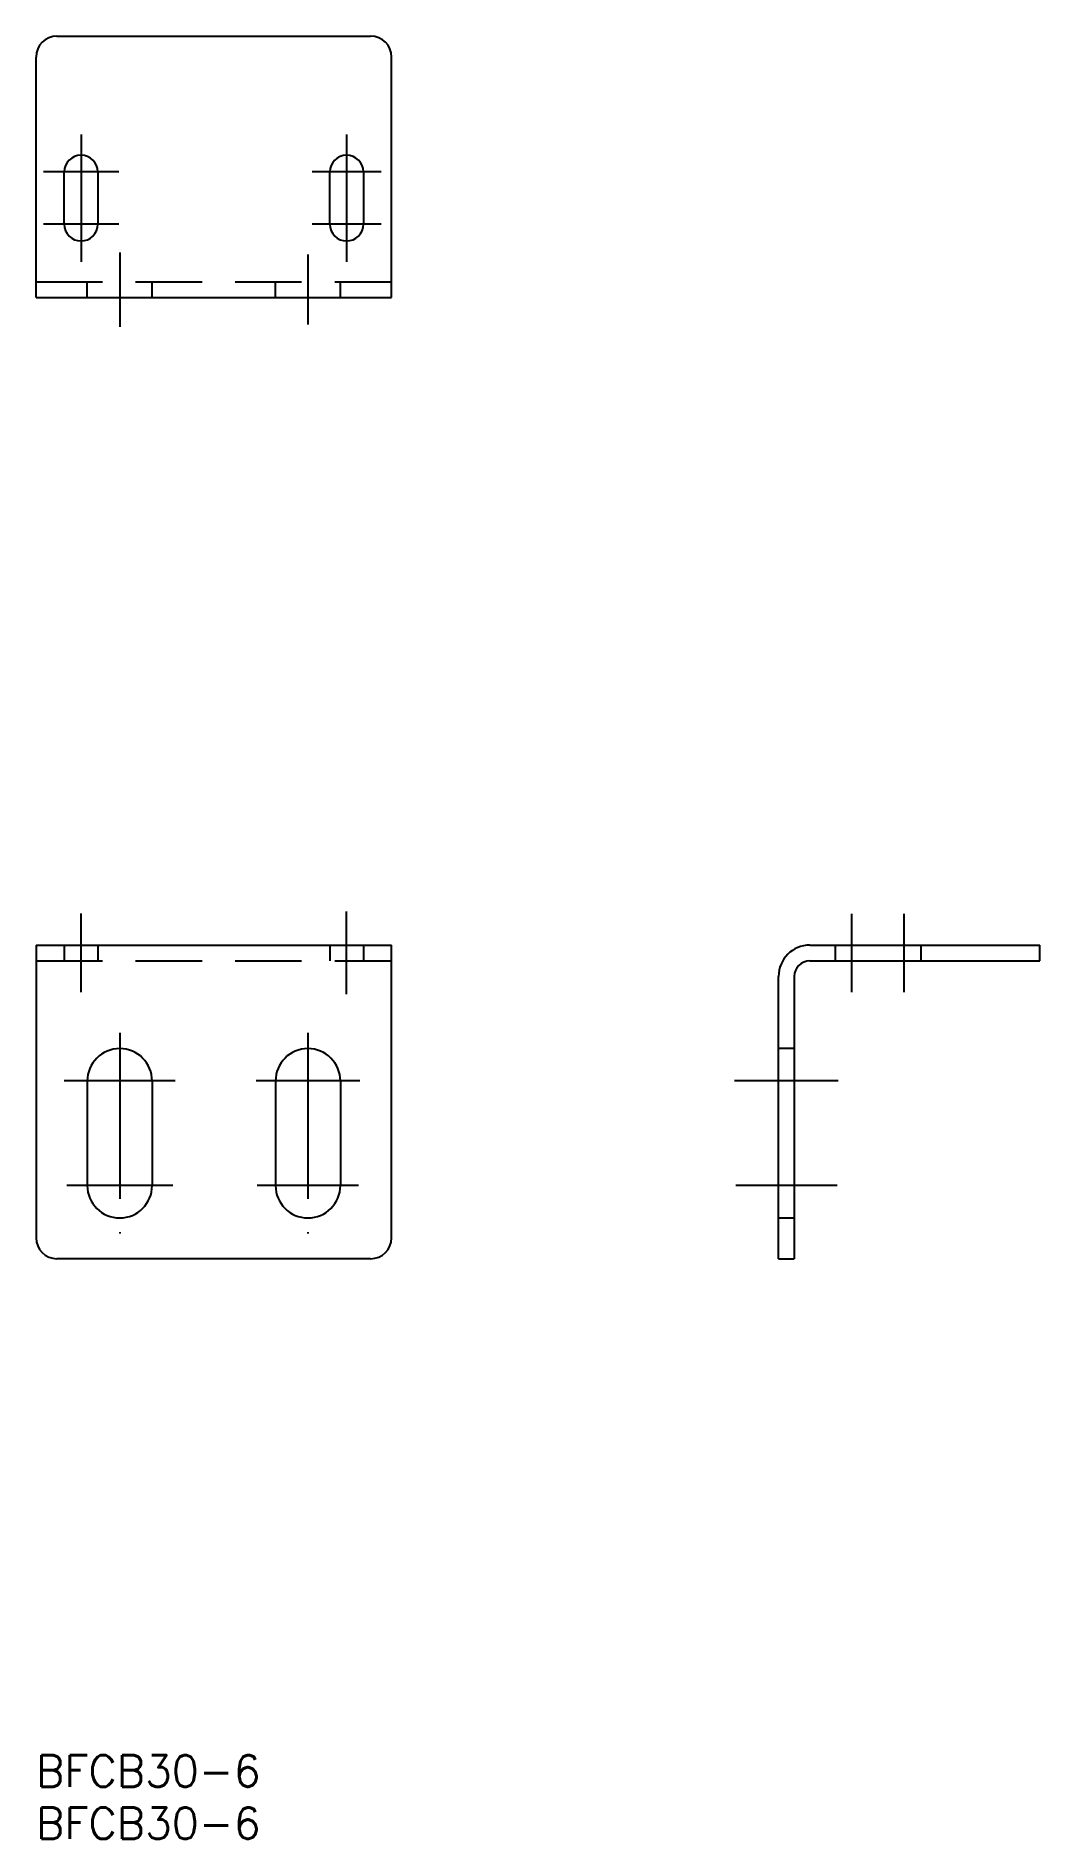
# Model space of a CAD drawing. Extents: x 0 to 96, y -8 to 164.
import ezdxf

# ---------------------------------------------------------------- set-up
doc = ezdxf.new("R2010")
doc.units = 0
doc.header["$LTSCALE"] = 0.5
doc.linetypes.add('CENTER', pattern=[50.8, 31.75, -6.35, 6.35, -6.35])
doc.linetypes.add('DASHED', pattern=[19.05, 12.7, -6.35])
doc.layers.get('0').update_dxf_attribs({"linetype": 'CONTINUOUS'})
doc.layers.add('CENTER', color=1, linetype='CENTER')
doc.styles.get("Standard").update_dxf_attribs({"font": 'txt.shx', "height": 3, "bigfont": 'bigfont.shx'})

# ---------------------------------------------------------------- blocks, each defined once
blk = doc.blocks.new('*U40')
at = {"color": 7, "linetype": 'CONTINUOUS'}
blk.add_text('BFCB30-6', height=3, dxfattribs=at).set_placement((0, -3))
blk = doc.blocks.new('*U41')
at = {"color": 7, "linetype": 'CONTINUOUS'}
blk.add_text('BFCB30-6', height=3, dxfattribs=at).set_placement((0, -8))

msp = doc.modelspace()

# ---------------------------------------------------------------- linework, layer by layer
at = {"color": 7, "linetype": 'CONTINUOUS'}
for p, q in [((2, 164.47), (32, 164.47)), ((0, 139.47), (0, 162.47)), ((34, 139.47), (34, 162.47)), ((2.7, 146.47), (2.7, 151.47)), ((5.9, 151.47), (5.9, 146.47)), ((28.1, 146.47), (28.1, 151.47)), ((31.3, 151.47), (31.3, 146.47)), ((0, 139.47), (34, 139.47)), ((0, 77.51), (0, 49.51)), ((0, 77.51), (34, 77.51)), ((34, 49.51), (34, 77.51)), ((74.01, 77.51), (96.01, 77.51)), ((74.01, 76.01), (96.01, 76.01)), ((96.01, 76.01), (96.01, 77.51)), ((71.01, 47.51), (71.01, 74.51)), ((72.51, 74.51), (72.51, 47.51)), ((4.9, 64.51), (4.9, 54.51)), ((11.1, 64.51), (11.1, 54.51)), ((22.9, 64.51), (22.9, 54.51)), ((29.1, 64.51), (29.1, 54.51)), ((32, 47.51), (2, 47.51)), ((71.01, 47.51), (72.51, 47.51))]:
    msp.add_line(p, q, dxfattribs=at)
at = {"color": 3, "linetype": 'DASHED'}
for p, q in [((0, 140.97), (34, 140.97)), ((4.9, 139.47), (4.9, 140.97)), ((11.1, 139.47), (11.1, 140.97)), ((22.9, 139.47), (22.9, 140.97)), ((29.1, 139.47), (29.1, 140.97)), ((0, 76.01), (34, 76.01)), ((2.7, 77.51), (2.7, 76.01)), ((5.9, 77.51), (5.9, 76.01)), ((28.1, 77.51), (28.1, 76.01)), ((31.3, 77.51), (31.3, 76.01)), ((76.41, 77.51), (76.41, 76.01)), ((84.61, 77.51), (84.61, 76.01)), ((72.51, 67.61), (71.01, 67.61)), ((71.01, 51.41), (72.51, 51.41))]:
    msp.add_line(p, q, dxfattribs=at)
at = {"color": 7, "linetype": 'CONTINUOUS'}
for centre, radius, start, end in [((2, 162.47), 2, 90, 180), ((32, 162.47), 2, 0, 90), ((4.3, 151.47), 1.6, 0, 180), ((29.7, 151.47), 1.6, 0, 180), ((4.3, 146.47), 1.6, 180, 0), ((29.7, 146.47), 1.6, 180, 0), ((74.01, 74.51), 3, 90, 180), ((74.01, 74.51), 1.5, 90, 180), ((8, 64.51), 3.1, 0, 180), ((26, 64.51), 3.1, 0, 180), ((8, 54.51), 3.1, 180, 0), ((26, 54.51), 3.1, 180, 0), ((2, 49.51), 2, 180, 270), ((32, 49.51), 2, 270, 0)]:
    msp.add_arc(centre, radius, start, end, dxfattribs=at)
at = {"layer": 'CENTER', "color": 1, "linetype": 'CENTER'}
for p, q in [((4.3, 155.07), (4.3, 142.87)), ((29.7, 155.07), (29.7, 142.87)), ((7.9, 151.47), (0.7, 151.47)), ((33, 151.47), (26.4, 151.47)), ((7.9, 146.47), (0.7, 146.47)), ((33, 146.47), (26.4, 146.47)), ((8, 143.78), (8, 136.66)), ((26, 143.58), (26, 136.87)), ((4.3, 73), (4.3, 80.53)), ((29.7, 72.82), (29.7, 80.71)), ((78.01, 73.01), (78.01, 80.51)), ((83.01, 73.01), (83.01, 80.51)), ((8, 69.11), (8, 49.91)), ((26, 69.11), (26, 49.91)), ((13.3, 64.51), (2.7, 64.51)), ((30.96, 64.51), (21.04, 64.51)), ((76.71, 64.51), (66.8, 64.51)), ((13.07, 54.51), (2.93, 54.51)), ((30.85, 54.51), (21.15, 54.51)), ((76.6, 54.51), (66.91, 54.51))]:
    msp.add_line(p, q, dxfattribs=at)

# ---------------------------------------------------------------- block references
at = {"color": 7, "linetype": 'CONTINUOUS'}
for name in ['*U40', '*U41']:
    msp.add_blockref(name, (0, 0), dxfattribs=at)

doc.saveas('drawing.dxf')
